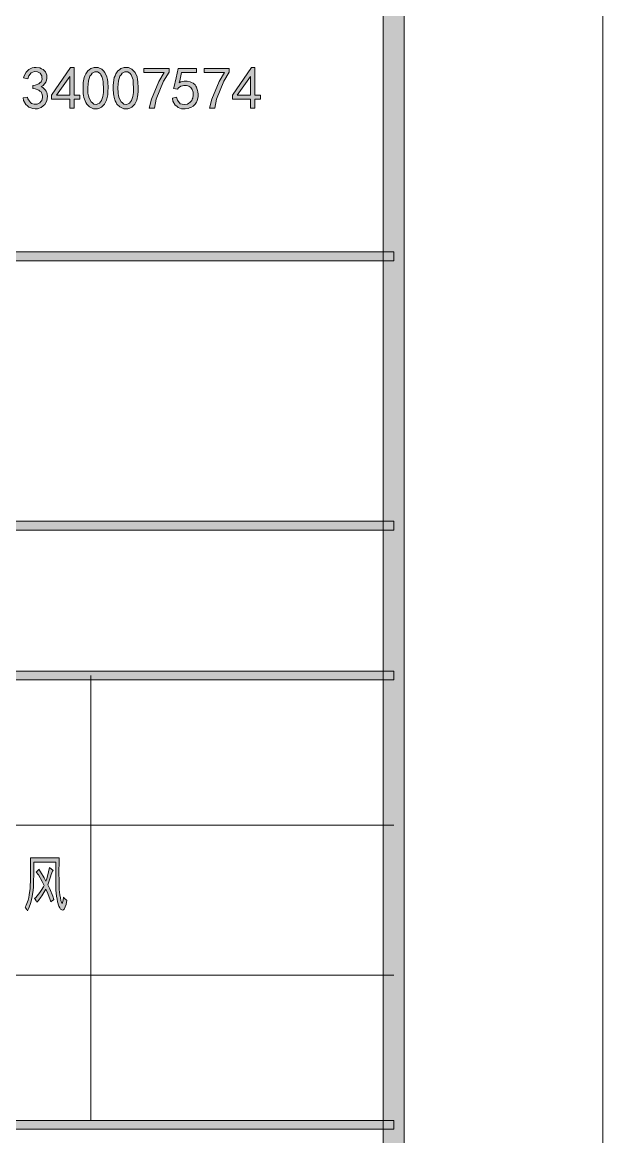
# Model space of a CAD drawing. Header units: millimetres. Extents: x 0 to 829, y 0 to 586.
# Drawn here: x 801.8 to 829.2, y 444.5 to 497.1 of the extents above; entities that cross this region are included whole.
import ezdxf

# ---------------------------------------------------------------- set-up
doc = ezdxf.new("R2010")
doc.units = ezdxf.units.MM

msp = doc.modelspace()

# ---------------------------------------------------------------- hatches: boundary and pattern name
h = msp.add_hatch(color=0)
h.dxf.hatch_style = 2
h.paths.add_polyline_path([(819.788528, 9.36625), (818.80075, 10.3505), (818.80075, 575.281778), (819.788528, 576.266028)])
h = msp.add_hatch(color=0)
h.dxf.hatch_style = 2
h.paths.add_polyline_path([(801.8145, 493.504361), (802.012056, 493.536111), (802.033222, 493.465556), (802.107306, 493.345611), (802.156694, 493.296222), (802.206083, 493.250361), (802.333083, 493.2045), (802.407167, 493.208028), (802.48125, 493.211556), (802.601194, 493.271528), (802.647056, 493.3315), (802.689389, 493.387944), (802.728194, 493.522), (802.724667, 493.596083), (802.717611, 493.673694), (802.661167, 493.790111), (802.60825, 493.828917), (802.555333, 493.87125), (802.386, 493.931222), (802.269583, 493.948861), (802.269583, 494.089972), (802.386, 494.104083), (802.555333, 494.164056), (802.60825, 494.213444), (802.661167, 494.262833), (802.707028, 494.393361), (802.699972, 494.4745), (802.696444, 494.555639), (802.622361, 494.672056), (802.555333, 494.707333), (802.491833, 494.742611), (802.347194, 494.753194), (802.273111, 494.724972), (802.199028, 494.69675), (802.079083, 494.541528), (802.033222, 494.414528), (801.835667, 494.446278), (801.867417, 494.545056), (801.959139, 494.714389), (802.019111, 494.781417), (802.075556, 494.844917), (802.234306, 494.922528), (802.333083, 494.936639), (802.435389, 494.947222), (802.60825, 494.922528), (802.685861, 494.883722), (802.759944, 494.848444), (802.865778, 494.739083), (802.894, 494.665), (802.92575, 494.587389), (802.932806, 494.425111), (802.911639, 494.336917), (802.890472, 494.248722), (802.763472, 494.089972), (802.657639, 494.026472), (802.73525, 493.991194), (802.855194, 493.892417), (802.894, 493.825389), (802.936333, 493.758361), (802.964556, 493.581972), (802.950444, 493.476139), (802.936333, 493.366778), (802.841083, 493.190389), (802.756417, 493.126889), (802.67175, 493.059861), (802.484778, 492.996361), (802.378944, 492.996361), (802.273111, 492.999889), (802.089667, 493.066917), (802.012056, 493.130417), (801.934444, 493.193917), (801.835667, 493.380889)])
h = msp.add_hatch(color=0)
h.paths.add_polyline_path([(804.012306, 493.447917), (803.155056, 493.447917), (803.155056, 493.634889), (804.054639, 494.936639), (804.223972, 494.936639), (804.223972, 493.634889), (804.488556, 493.634889), (804.488556, 493.447917), (804.223972, 493.447917), (804.223972, 493.024583), (804.012306, 493.024583)])
h.paths.add_polyline_path([(804.012306, 493.634889), (804.012306, 494.513306), (803.387889, 493.634889)])
h = msp.add_hatch(color=0)
h.paths.add_polyline_path([(804.643778, 494.086444), (804.650833, 494.234611), (804.693167, 494.467444), (804.728444, 494.552111), (804.763722, 494.636778), (804.866028, 494.781417), (804.933056, 494.834333), (805.000083, 494.890778), (805.162361, 494.947222), (805.261139, 494.947222), (805.356389, 494.947222), (805.525722, 494.866083), (805.599806, 494.784944), (805.670361, 494.703806), (805.765611, 494.502722), (805.786778, 494.37925), (805.811472, 494.259306), (805.825583, 493.977083), (805.815, 493.818333), (805.807944, 493.659583), (805.7515, 493.402056), (805.705639, 493.303278), (805.65625, 493.2045), (805.515139, 493.063389), (805.419889, 493.024583), (805.328167, 492.985778), (805.137667, 492.996361), (805.042417, 493.042222), (804.950694, 493.088083), (804.816639, 493.215083), (804.777833, 493.292694), (804.739028, 493.370306), (804.682583, 493.532583), (804.664944, 493.620778), (804.650833, 493.705444), (804.64025, 493.938278)])
h.paths.add_polyline_path([(804.876611, 494.153472), (804.8625, 493.99825), (804.873083, 493.726611), (804.901306, 493.610194), (804.926, 493.49025), (805.017722, 493.320917), (805.081222, 493.271528), (805.14825, 493.218611), (805.278778, 493.200972), (805.342278, 493.232722), (805.409306, 493.260944), (805.508083, 493.384417), (805.539833, 493.476139), (805.568056, 493.567861), (805.599806, 493.765417), (805.599806, 493.874778), (805.599806, 493.984139), (805.589222, 494.181694), (805.582167, 494.269889), (805.575111, 494.358083), (805.525722, 494.520361), (805.483389, 494.590917), (805.441056, 494.665), (805.328167, 494.739083), (805.261139, 494.742611), (805.190583, 494.742611), (805.070639, 494.675583), (805.017722, 494.6015), (804.964806, 494.530944), (804.89425, 494.305167)])
h = msp.add_hatch(color=0)
h.paths.add_polyline_path([(806.065472, 494.086444), (806.072528, 494.234611), (806.111333, 494.467444), (806.150139, 494.552111), (806.185417, 494.636778), (806.287722, 494.781417), (806.35475, 494.834333), (806.421778, 494.890778), (806.584056, 494.947222), (806.682833, 494.947222), (806.778083, 494.947222), (806.947417, 494.866083), (807.0215, 494.784944), (807.092056, 494.703806), (807.187306, 494.502722), (807.208472, 494.37925), (807.229639, 494.259306), (807.24375, 493.977083), (807.236694, 493.818333), (807.229639, 493.659583), (807.173194, 493.402056), (807.127333, 493.303278), (807.077944, 493.2045), (806.936833, 493.063389), (806.841583, 493.024583), (806.749861, 492.985778), (806.559361, 492.996361), (806.464111, 493.042222), (806.372389, 493.088083), (806.238333, 493.215083), (806.199528, 493.292694), (806.160722, 493.370306), (806.104278, 493.532583), (806.086639, 493.620778), (806.072528, 493.705444), (806.058417, 493.938278)])
h.paths.add_polyline_path([(806.298306, 494.153472), (806.280667, 493.99825), (806.294778, 493.726611), (806.319472, 493.610194), (806.347694, 493.49025), (806.439417, 493.320917), (806.502917, 493.271528), (806.566417, 493.218611), (806.696944, 493.200972), (806.763972, 493.232722), (806.831, 493.260944), (806.929778, 493.384417), (806.958, 493.476139), (806.98975, 493.567861), (807.0215, 493.765417), (807.0215, 493.874778), (807.0215, 493.984139), (807.010917, 494.181694), (807.003861, 494.269889), (806.996806, 494.358083), (806.943889, 494.520361), (806.905083, 494.590917), (806.86275, 494.665), (806.749861, 494.739083), (806.682833, 494.742611), (806.612278, 494.742611), (806.488806, 494.675583), (806.435889, 494.6015), (806.382972, 494.530944), (806.315944, 494.305167)])
h = msp.add_hatch(color=0)
h.dxf.hatch_style = 2
h.paths.add_polyline_path([(807.765861, 493.024583), (807.864639, 493.447917), (808.213889, 494.287528), (808.464361, 494.703806), (807.508333, 494.703806), (807.508333, 494.901361), (808.697194, 494.901361), (808.697194, 494.714389), (808.436139, 494.291056), (808.090417, 493.447917), (808.009278, 493.024583)])
h = msp.add_hatch(color=0)
h.dxf.hatch_style = 2
h.paths.add_polyline_path([(809.0535, 493.546694), (809.092306, 493.398528), (809.222833, 493.232722), (809.318083, 493.215083), (809.413333, 493.197444), (809.565028, 493.218611), (809.625, 493.253889), (809.681444, 493.289167), (809.766111, 493.384417), (809.790806, 493.440861), (809.8155, 493.500833), (809.836667, 493.631361), (809.836667, 493.701917), (809.833139, 493.776), (809.794333, 493.895944), (809.759056, 493.948861), (809.72025, 493.99825), (809.628528, 494.065278), (809.575611, 494.079389), (809.519167, 494.097028), (809.392167, 494.097028), (809.325139, 494.079389), (809.254583, 494.065278), (809.141694, 493.987667), (809.095833, 493.924167), (808.908861, 493.948861), (808.919444, 493.980611), (809.025278, 494.456861), (809.120528, 494.901361), (809.995417, 494.901361), (809.995417, 494.703806), (809.286333, 494.703806), (809.258111, 494.552111), (809.201667, 494.312222), (809.173444, 494.224028), (809.258111, 494.262833), (809.413333, 494.298111), (809.483889, 494.298111), (809.557972, 494.294583), (809.695556, 494.259306), (809.762583, 494.231083), (809.829611, 494.199333), (809.928389, 494.118194), (809.956611, 494.065278), (809.988361, 494.012361), (810.030694, 493.906528), (810.044806, 493.853611), (810.058917, 493.800694), (810.0695, 493.687806), (810.0695, 493.624306), (810.065972, 493.564333), (810.041278, 493.440861), (810.020111, 493.373833), (809.995417, 493.310333), (809.928389, 493.2045), (809.886056, 493.165694), (809.840194, 493.123361), (809.730833, 493.056333), (809.667333, 493.031639), (809.603833, 493.006944), (809.459194, 492.985778), (809.374528, 492.992833), (809.289861, 492.996361), (809.131111, 493.059861), (809.057028, 493.112778), (808.982944, 493.169222), (808.880639, 493.359722), (808.852417, 493.49025)])
h = msp.add_hatch(color=0)
h.dxf.hatch_style = 2
h.paths.add_polyline_path([(810.605722, 493.024583), (810.708028, 493.447917), (811.057278, 494.287528), (811.30775, 494.703806), (810.351722, 494.703806), (810.351722, 494.901361), (811.540583, 494.901361), (811.540583, 494.714389), (811.279528, 494.291056), (810.933806, 493.447917), (810.852667, 493.024583)])
h = msp.add_hatch(color=0)
h.paths.add_polyline_path([(812.538944, 493.447917), (811.685222, 493.447917), (811.685222, 493.634889), (812.584806, 494.936639), (812.750611, 494.936639), (812.750611, 493.634889), (813.015194, 493.634889), (813.015194, 493.447917), (812.750611, 493.447917), (812.750611, 493.024583), (812.538944, 493.024583)])
h.paths.add_polyline_path([(812.538944, 493.634889), (812.538944, 494.513306), (811.918056, 493.634889)])
h = msp.add_hatch(color=0)
h.dxf.hatch_style = 2
h.paths.add_polyline_path([(819.294639, 486.247722), (819.294639, 485.824389), (769.958667, 485.824389), (769.958667, 486.247722)])
h = msp.add_hatch(color=0)
h.dxf.hatch_style = 2
h.paths.add_polyline_path([(819.294639, 473.530083), (819.294639, 473.10675), (769.958667, 473.10675), (769.958667, 473.530083)])
h = msp.add_hatch(color=0)
h.dxf.hatch_style = 2
h.paths.add_polyline_path([(769.8105, 466.037083), (769.8105, 466.460417), (819.294639, 466.460417), (819.294639, 466.037083)])
h = msp.add_hatch(color=0)
h.dxf.hatch_style = 2
h.paths.add_polyline_path([(803.514889, 457.640972), (803.507833, 457.418722), (803.500778, 457.016556), (803.504306, 456.836639), (803.507833, 456.656722), (803.511361, 456.363917), (803.511361, 456.254556), (803.514889, 456.141667), (803.543111, 455.894722), (803.571333, 455.760667), (803.596028, 455.623083), (803.641889, 455.499611), (803.659528, 455.510194), (803.673639, 455.520778), (803.705389, 455.658361), (803.715972, 455.785361), (803.754778, 455.735972), (803.835917, 455.665417), (803.881778, 455.64425), (803.842972, 455.436111), (803.754778, 455.213861), (803.712444, 455.192694), (803.670111, 455.175056), (803.581917, 455.224444), (803.543111, 455.291472), (803.500778, 455.362028), (803.43375, 455.566639), (803.412583, 455.697167), (803.387889, 455.831222), (803.363194, 456.116972), (803.359667, 456.268667), (803.352611, 456.423889), (803.349083, 457.0095), (803.349083, 457.439889), (802.318972, 457.439889), (802.318972, 456.991861), (802.308389, 456.399194), (802.297806, 456.254556), (802.287222, 456.109917), (802.244889, 455.820639), (802.213139, 455.676), (802.181389, 455.531361), (802.089667, 455.266778), (802.026167, 455.143306), (801.987361, 455.19975), (801.930917, 455.287944), (801.90975, 455.319694), (801.962667, 455.414944), (802.047333, 455.640722), (802.075556, 455.77125), (802.103778, 455.901778), (802.142583, 456.194583), (802.149639, 456.360389), (802.160222, 456.522667), (802.167278, 456.8825), (802.167278, 457.076528), (802.167278, 457.270556), (802.16375, 457.552778), (802.160222, 457.640972)])
h = msp.add_hatch(color=0)
h.dxf.hatch_style = 2
h.paths.add_polyline_path([(803.225611, 457.051833), (803.200917, 457.0095), (803.140944, 456.857806), (803.109194, 456.751972), (803.073917, 456.646139), (803.006889, 456.459167), (802.975139, 456.3745), (803.066861, 456.176944), (803.2115, 455.827694), (803.267944, 455.676), (803.225611, 455.647778), (803.155056, 455.591333), (803.126833, 455.566639), (803.095083, 455.658361), (802.978667, 455.958222), (802.890472, 456.166361), (802.844611, 456.081694), (802.749361, 455.926472), (802.699972, 455.852389), (802.650583, 455.781833), (802.534167, 455.630139), (802.467139, 455.552528), (802.435389, 455.616028), (802.375417, 455.697167), (802.350722, 455.721861), (802.41775, 455.774778), (802.54475, 455.922944), (802.60825, 456.014667), (802.67175, 456.106389), (802.767, 456.268667), (802.79875, 456.34275), (802.717611, 456.519139), (802.534167, 456.836639), (802.435389, 456.974222), (802.470667, 457.0095), (802.530639, 457.076528), (802.551806, 457.108278), (802.632944, 456.981278), (802.79875, 456.699056), (802.883417, 456.543833), (802.929278, 456.66025), (803.017472, 456.981278), (803.059806, 457.185889)])
h = msp.add_hatch(color=0)
h.dxf.hatch_style = 2
h.paths.add_polyline_path([(769.958667, 444.831611), (769.958667, 445.254944), (819.294639, 445.254944), (819.294639, 444.831611)])

# ---------------------------------------------------------------- linework, layer by layer
at = {"color": 0, "lineweight": 0}
for points in [[(0, 0), (0, 585.632278), (829.154778, 585.632278), (829.154778, 0)], [(819.788528, 9.36625), (818.80075, 10.3505), (818.80075, 575.281778), (819.788528, 576.266028)], [(801.8145, 493.504361), (802.012056, 493.536111), (802.033222, 493.465556), (802.107306, 493.345611), (802.156694, 493.296222), (802.206083, 493.250361), (802.333083, 493.2045), (802.407167, 493.208028), (802.48125, 493.211556), (802.601194, 493.271528), (802.647056, 493.3315), (802.689389, 493.387944), (802.728194, 493.522), (802.724667, 493.596083), (802.717611, 493.673694), (802.661167, 493.790111), (802.60825, 493.828917), (802.555333, 493.87125), (802.386, 493.931222), (802.269583, 493.948861), (802.269583, 494.089972), (802.386, 494.104083), (802.555333, 494.164056), (802.60825, 494.213444), (802.661167, 494.262833), (802.707028, 494.393361), (802.699972, 494.4745), (802.696444, 494.555639), (802.622361, 494.672056), (802.555333, 494.707333), (802.491833, 494.742611), (802.347194, 494.753194), (802.273111, 494.724972), (802.199028, 494.69675), (802.079083, 494.541528), (802.033222, 494.414528), (801.835667, 494.446278), (801.867417, 494.545056), (801.959139, 494.714389), (802.019111, 494.781417), (802.075556, 494.844917), (802.234306, 494.922528), (802.333083, 494.936639), (802.435389, 494.947222), (802.60825, 494.922528), (802.685861, 494.883722), (802.759944, 494.848444), (802.865778, 494.739083), (802.894, 494.665), (802.92575, 494.587389), (802.932806, 494.425111), (802.911639, 494.336917), (802.890472, 494.248722), (802.763472, 494.089972), (802.657639, 494.026472), (802.73525, 493.991194), (802.855194, 493.892417), (802.894, 493.825389), (802.936333, 493.758361), (802.964556, 493.581972), (802.950444, 493.476139), (802.936333, 493.366778), (802.841083, 493.190389), (802.756417, 493.126889), (802.67175, 493.059861), (802.484778, 492.996361), (802.378944, 492.996361), (802.273111, 492.999889), (802.089667, 493.066917), (802.012056, 493.130417), (801.934444, 493.193917), (801.835667, 493.380889)], [(804.012306, 493.447917), (803.155056, 493.447917), (803.155056, 493.634889), (804.054639, 494.936639), (804.223972, 494.936639), (804.223972, 493.634889), (804.488556, 493.634889), (804.488556, 493.447917), (804.223972, 493.447917), (804.223972, 493.024583), (804.012306, 493.024583)], [(804.643778, 494.086444), (804.650833, 494.234611), (804.693167, 494.467444), (804.728444, 494.552111), (804.763722, 494.636778), (804.866028, 494.781417), (804.933056, 494.834333), (805.000083, 494.890778), (805.162361, 494.947222), (805.261139, 494.947222), (805.356389, 494.947222), (805.525722, 494.866083), (805.599806, 494.784944), (805.670361, 494.703806), (805.765611, 494.502722), (805.786778, 494.37925), (805.811472, 494.259306), (805.825583, 493.977083), (805.815, 493.818333), (805.807944, 493.659583), (805.7515, 493.402056), (805.705639, 493.303278), (805.65625, 493.2045), (805.515139, 493.063389), (805.419889, 493.024583), (805.328167, 492.985778), (805.137667, 492.996361), (805.042417, 493.042222), (804.950694, 493.088083), (804.816639, 493.215083), (804.777833, 493.292694), (804.739028, 493.370306), (804.682583, 493.532583), (804.664944, 493.620778), (804.650833, 493.705444), (804.64025, 493.938278)], [(806.065472, 494.086444), (806.072528, 494.234611), (806.111333, 494.467444), (806.150139, 494.552111), (806.185417, 494.636778), (806.287722, 494.781417), (806.35475, 494.834333), (806.421778, 494.890778), (806.584056, 494.947222), (806.682833, 494.947222), (806.778083, 494.947222), (806.947417, 494.866083), (807.0215, 494.784944), (807.092056, 494.703806), (807.187306, 494.502722), (807.208472, 494.37925), (807.229639, 494.259306), (807.24375, 493.977083), (807.236694, 493.818333), (807.229639, 493.659583), (807.173194, 493.402056), (807.127333, 493.303278), (807.077944, 493.2045), (806.936833, 493.063389), (806.841583, 493.024583), (806.749861, 492.985778), (806.559361, 492.996361), (806.464111, 493.042222), (806.372389, 493.088083), (806.238333, 493.215083), (806.199528, 493.292694), (806.160722, 493.370306), (806.104278, 493.532583), (806.086639, 493.620778), (806.072528, 493.705444), (806.058417, 493.938278)], [(807.765861, 493.024583), (807.864639, 493.447917), (808.213889, 494.287528), (808.464361, 494.703806), (807.508333, 494.703806), (807.508333, 494.901361), (808.697194, 494.901361), (808.697194, 494.714389), (808.436139, 494.291056), (808.090417, 493.447917), (808.009278, 493.024583)], [(809.0535, 493.546694), (809.092306, 493.398528), (809.222833, 493.232722), (809.318083, 493.215083), (809.413333, 493.197444), (809.565028, 493.218611), (809.625, 493.253889), (809.681444, 493.289167), (809.766111, 493.384417), (809.790806, 493.440861), (809.8155, 493.500833), (809.836667, 493.631361), (809.836667, 493.701917), (809.833139, 493.776), (809.794333, 493.895944), (809.759056, 493.948861), (809.72025, 493.99825), (809.628528, 494.065278), (809.575611, 494.079389), (809.519167, 494.097028), (809.392167, 494.097028), (809.325139, 494.079389), (809.254583, 494.065278), (809.141694, 493.987667), (809.095833, 493.924167), (808.908861, 493.948861), (808.919444, 493.980611), (809.025278, 494.456861), (809.120528, 494.901361), (809.995417, 494.901361), (809.995417, 494.703806), (809.286333, 494.703806), (809.258111, 494.552111), (809.201667, 494.312222), (809.173444, 494.224028), (809.258111, 494.262833), (809.413333, 494.298111), (809.483889, 494.298111), (809.557972, 494.294583), (809.695556, 494.259306), (809.762583, 494.231083), (809.829611, 494.199333), (809.928389, 494.118194), (809.956611, 494.065278), (809.988361, 494.012361), (810.030694, 493.906528), (810.044806, 493.853611), (810.058917, 493.800694), (810.0695, 493.687806), (810.0695, 493.624306), (810.065972, 493.564333), (810.041278, 493.440861), (810.020111, 493.373833), (809.995417, 493.310333), (809.928389, 493.2045), (809.886056, 493.165694), (809.840194, 493.123361), (809.730833, 493.056333), (809.667333, 493.031639), (809.603833, 493.006944), (809.459194, 492.985778), (809.374528, 492.992833), (809.289861, 492.996361), (809.131111, 493.059861), (809.057028, 493.112778), (808.982944, 493.169222), (808.880639, 493.359722), (808.852417, 493.49025)], [(810.605722, 493.024583), (810.708028, 493.447917), (811.057278, 494.287528), (811.30775, 494.703806), (810.351722, 494.703806), (810.351722, 494.901361), (811.540583, 494.901361), (811.540583, 494.714389), (811.279528, 494.291056), (810.933806, 493.447917), (810.852667, 493.024583)], [(812.538944, 493.447917), (811.685222, 493.447917), (811.685222, 493.634889), (812.584806, 494.936639), (812.750611, 494.936639), (812.750611, 493.634889), (813.015194, 493.634889), (813.015194, 493.447917), (812.750611, 493.447917), (812.750611, 493.024583), (812.538944, 493.024583)], [(804.012306, 493.634889), (804.012306, 494.513306), (803.387889, 493.634889)], [(804.876611, 494.153472), (804.8625, 493.99825), (804.873083, 493.726611), (804.901306, 493.610194), (804.926, 493.49025), (805.017722, 493.320917), (805.081222, 493.271528), (805.14825, 493.218611), (805.278778, 493.200972), (805.342278, 493.232722), (805.409306, 493.260944), (805.508083, 493.384417), (805.539833, 493.476139), (805.568056, 493.567861), (805.599806, 493.765417), (805.599806, 493.874778), (805.599806, 493.984139), (805.589222, 494.181694), (805.582167, 494.269889), (805.575111, 494.358083), (805.525722, 494.520361), (805.483389, 494.590917), (805.441056, 494.665), (805.328167, 494.739083), (805.261139, 494.742611), (805.190583, 494.742611), (805.070639, 494.675583), (805.017722, 494.6015), (804.964806, 494.530944), (804.89425, 494.305167)], [(806.298306, 494.153472), (806.280667, 493.99825), (806.294778, 493.726611), (806.319472, 493.610194), (806.347694, 493.49025), (806.439417, 493.320917), (806.502917, 493.271528), (806.566417, 493.218611), (806.696944, 493.200972), (806.763972, 493.232722), (806.831, 493.260944), (806.929778, 493.384417), (806.958, 493.476139), (806.98975, 493.567861), (807.0215, 493.765417), (807.0215, 493.874778), (807.0215, 493.984139), (807.010917, 494.181694), (807.003861, 494.269889), (806.996806, 494.358083), (806.943889, 494.520361), (806.905083, 494.590917), (806.86275, 494.665), (806.749861, 494.739083), (806.682833, 494.742611), (806.612278, 494.742611), (806.488806, 494.675583), (806.435889, 494.6015), (806.382972, 494.530944), (806.315944, 494.305167)], [(812.538944, 493.634889), (812.538944, 494.513306), (811.918056, 493.634889)], [(819.294639, 486.247722), (819.294639, 485.824389), (769.958667, 485.824389), (769.958667, 486.247722)], [(819.294639, 473.530083), (819.294639, 473.10675), (769.958667, 473.10675), (769.958667, 473.530083)], [(769.8105, 466.037083), (769.8105, 466.460417), (819.294639, 466.460417), (819.294639, 466.037083)], [(803.514889, 457.640972), (803.507833, 457.418722), (803.500778, 457.016556), (803.504306, 456.836639), (803.507833, 456.656722), (803.511361, 456.363917), (803.511361, 456.254556), (803.514889, 456.141667), (803.543111, 455.894722), (803.571333, 455.760667), (803.596028, 455.623083), (803.641889, 455.499611), (803.659528, 455.510194), (803.673639, 455.520778), (803.705389, 455.658361), (803.715972, 455.785361), (803.754778, 455.735972), (803.835917, 455.665417), (803.881778, 455.64425), (803.842972, 455.436111), (803.754778, 455.213861), (803.712444, 455.192694), (803.670111, 455.175056), (803.581917, 455.224444), (803.543111, 455.291472), (803.500778, 455.362028), (803.43375, 455.566639), (803.412583, 455.697167), (803.387889, 455.831222), (803.363194, 456.116972), (803.359667, 456.268667), (803.352611, 456.423889), (803.349083, 457.0095), (803.349083, 457.439889), (802.318972, 457.439889), (802.318972, 456.991861), (802.308389, 456.399194), (802.297806, 456.254556), (802.287222, 456.109917), (802.244889, 455.820639), (802.213139, 455.676), (802.181389, 455.531361), (802.089667, 455.266778), (802.026167, 455.143306), (801.987361, 455.19975), (801.930917, 455.287944), (801.90975, 455.319694), (801.962667, 455.414944), (802.047333, 455.640722), (802.075556, 455.77125), (802.103778, 455.901778), (802.142583, 456.194583), (802.149639, 456.360389), (802.160222, 456.522667), (802.167278, 456.8825), (802.167278, 457.076528), (802.167278, 457.270556), (802.16375, 457.552778), (802.160222, 457.640972)], [(803.225611, 457.051833), (803.200917, 457.0095), (803.140944, 456.857806), (803.109194, 456.751972), (803.073917, 456.646139), (803.006889, 456.459167), (802.975139, 456.3745), (803.066861, 456.176944), (803.2115, 455.827694), (803.267944, 455.676), (803.225611, 455.647778), (803.155056, 455.591333), (803.126833, 455.566639), (803.095083, 455.658361), (802.978667, 455.958222), (802.890472, 456.166361), (802.844611, 456.081694), (802.749361, 455.926472), (802.699972, 455.852389), (802.650583, 455.781833), (802.534167, 455.630139), (802.467139, 455.552528), (802.435389, 455.616028), (802.375417, 455.697167), (802.350722, 455.721861), (802.41775, 455.774778), (802.54475, 455.922944), (802.60825, 456.014667), (802.67175, 456.106389), (802.767, 456.268667), (802.79875, 456.34275), (802.717611, 456.519139), (802.534167, 456.836639), (802.435389, 456.974222), (802.470667, 457.0095), (802.530639, 457.076528), (802.551806, 457.108278), (802.632944, 456.981278), (802.79875, 456.699056), (802.883417, 456.543833), (802.929278, 456.66025), (803.017472, 456.981278), (803.059806, 457.185889)], [(769.958667, 444.831611), (769.958667, 445.254944), (819.294639, 445.254944), (819.294639, 444.831611)]]:
    msp.add_lwpolyline(points, close=True, dxfattribs=at)
for points in [[(805.000083, 466.24875), (805.000083, 445.240833)], [(769.8105, 459.182611), (819.294639, 459.182611)], [(769.8105, 452.112944), (819.294639, 452.112944)]]:
    msp.add_lwpolyline(points, dxfattribs=at)

doc.saveas('drawing.dxf')
